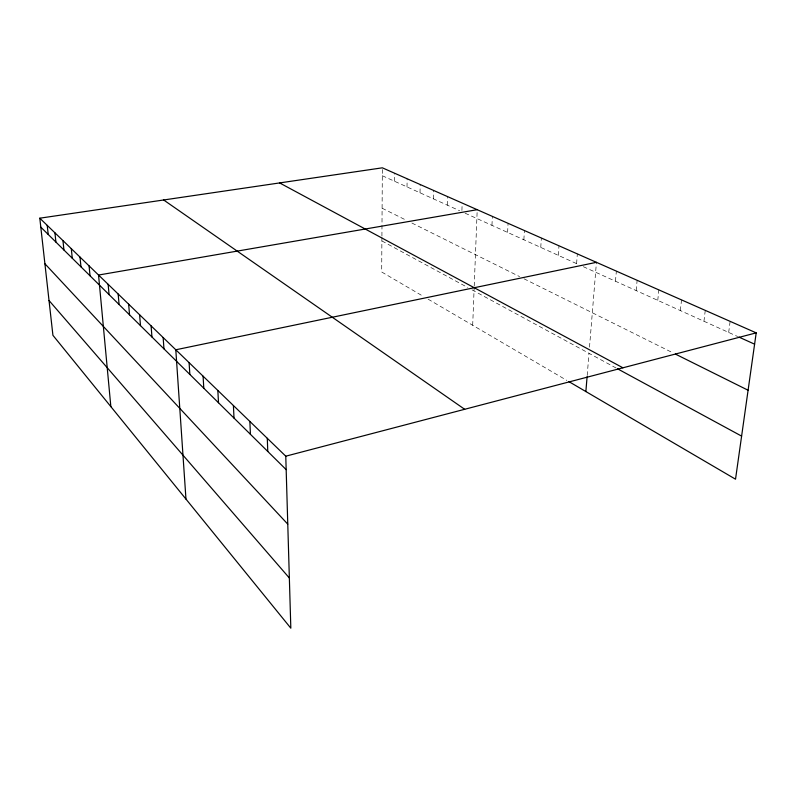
<?xml version="1.0" encoding="UTF-8"?>
<svg xmlns="http://www.w3.org/2000/svg" width="796" height="796" viewBox="0 0 796 796"><rect width="100%" height="100%" fill="white"/><g stroke="black" fill="none" stroke-linecap="round" stroke-linejoin="round"><path stroke-width="0.6" stroke-dasharray="3.98 2.98" d="M381.911 237.298L381.692 271.993L423.064 296.221M381.921 236.084L382.349 167.817M394.448 181.229L394.537 173.2M407.015 186.911L407.134 178.762M420.019 192.801L420.179 184.513M433.482 198.891L433.681 190.483M447.422 205.199L447.67 196.652M461.919 210.492L462.078 205.537M472.685 325.285L474.177 287.306M474.217 286.092L477.212 209.696M491.958 225.348L492.356 216.383M507.619 232.432L508.067 223.318M523.877 239.785L524.385 230.532M540.763 247.427L541.35 238.014M558.324 255.367L558.981 245.795M576.602 263.635L577.329 253.894M587.189 375.523L589 353.315M589.508 347.165L596.433 262.332M615.457 281.217L616.363 271.128M636.153 290.58L637.138 280.301M657.755 300.351L658.849 289.883M680.321 310.569L681.535 299.903M703.943 321.256L705.266 310.38M728.678 332.439L730.131 321.355M382.299 175.727L459.65 210.731M465.083 213.189L578.841 264.65M583.319 266.68L737.693 336.519M382.09 208.214L405.482 219.845M411.87 223.019L519.629 276.61M523.977 278.779L673.197 352.986M381.891 240.939L467.789 287.545M471.948 289.804L616.512 368.24M428.049 299.137L566.802 380.389"/><path stroke-width="1.19" d="M585.876 391.562L587.09 376.757M39.8 218.194L285.774 456.188L290.829 628.183L52.924 335.315L39.8 218.194L382.349 167.817L756.2 332.867L735.524 479.192L568.891 381.612M285.774 456.188L756.2 332.867M596.433 262.332L175.797 349.782L185.965 499.092M477.212 209.696L98.545 275.038L110.853 406.637M738.817 337.036L754.598 344.171M675.406 354.081L748.091 390.239M279.625 182.921L622.93 367.802M617.557 368.807L741.613 436.118M163.658 199.975L464.685 409.293M40.805 227.139L286.172 469.64M44.904 263.755L287.774 524.146M49.024 300.52L289.356 578.005M47.213 225.377L48.218 234.462M54.924 232.83L55.919 242.084M62.954 240.591L63.939 250.004M71.302 248.67L72.277 258.242M79.998 257.088L80.973 266.839M89.072 265.874L90.038 275.794M108.147 284.321L109.072 294.61M118.166 294.022L119.082 304.5M128.644 304.162L129.539 314.838M139.608 314.768L140.484 325.654M151.101 325.882L151.946 336.987M163.15 337.544L163.966 348.867M189.09 362.648L189.846 374.438M203.089 376.19L203.796 388.229M217.845 390.458L218.502 402.756M233.407 405.522L234.014 418.089M249.864 421.452L250.412 434.298M267.297 438.307L267.764 451.451"/></g></svg>
